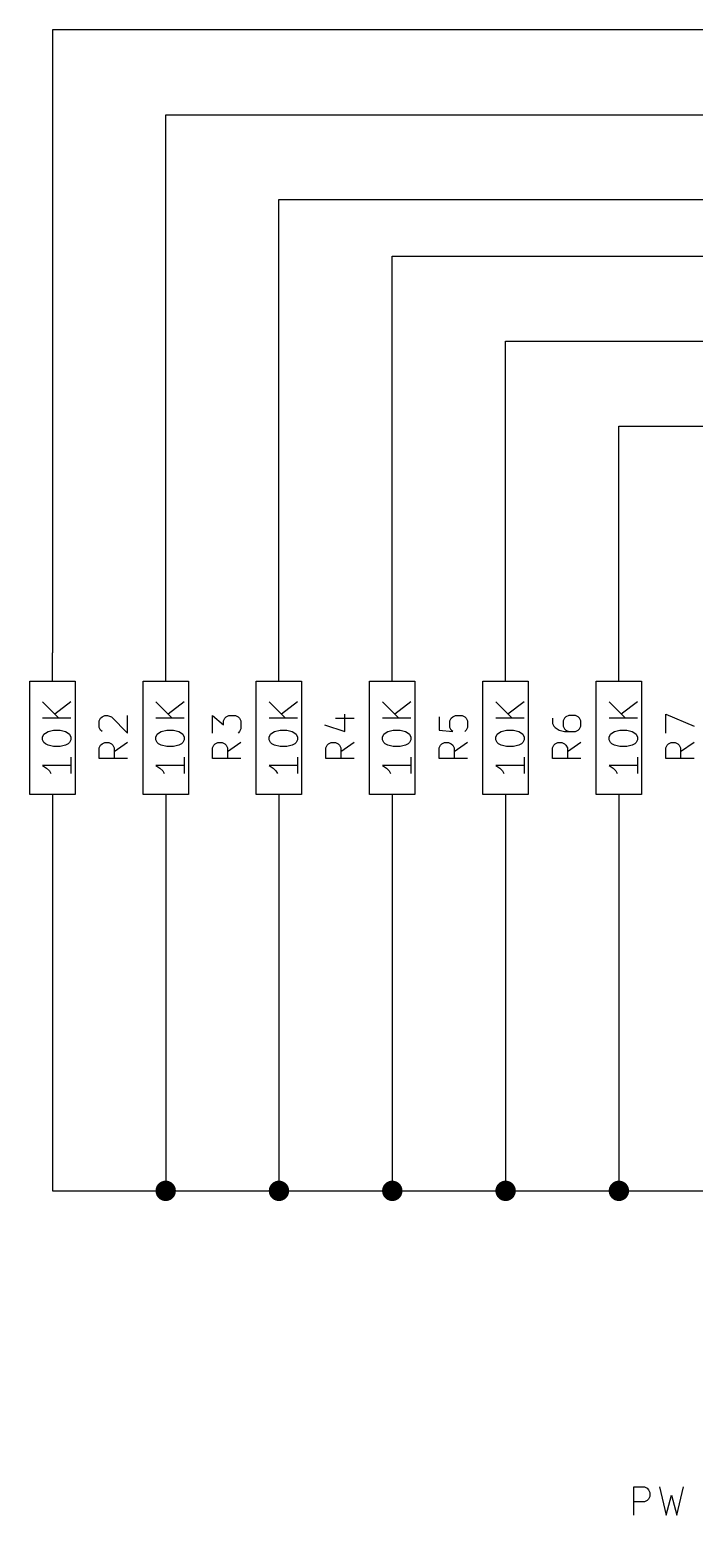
# Model space of a CAD drawing. Extents: x 0.4 to 11.3, y -16.1 to -0.4.
# Drawn here: x 2.76 to 3.933, y -12.423 to -9.8 of the extents above; entities that cross this region are included whole.
import ezdxf

# ---------------------------------------------------------------- set-up
doc = ezdxf.new("R2010")
doc.units = 0
doc.header["$MEASUREMENT"] = 0
for name, color, linetype in [('CYAN2', 4, 'CONTINUOUS'), ('GREEN3', 91, 'CONTINUOUS'), ('RED2', 1, 'CONTINUOUS')]:
    doc.layers.add(name, color=color, linetype=linetype)

msp = doc.modelspace()

# ---------------------------------------------------------------- linework, layer by layer
at = {"layer": 'CYAN2', "linetype": 'CONTINUOUS'}
for p, q in [((2.7828, -10.9869), (2.8114, -11.0155)), ((2.8328, -10.9869), (2.8042, -11.0083)), ((2.9828, -10.9869), (3.0114, -11.0155)), ((3.0328, -10.9869), (3.0042, -11.0083)), ((3.1828, -10.9869), (3.2114, -11.0155)), ((3.2328, -10.9869), (3.2042, -11.0083)), ((3.3828, -10.9869), (3.4114, -11.0155)), ((3.4328, -10.9869), (3.4042, -11.0083)), ((3.5828, -10.9869), (3.6114, -11.0155)), ((3.6328, -10.9869), (3.6042, -11.0083)), ((3.7828, -10.9869), (3.8114, -11.0155)), ((3.8328, -10.9869), (3.8042, -11.0083)), ((2.8328, -11.0155), (2.7828, -11.0155)), ((2.8828, -11.0202), (2.8852, -11.0155)), ((2.8852, -11.0155), (2.8876, -11.0131)), ((2.8876, -11.0131), (2.8923, -11.0107)), ((2.8923, -11.0107), (2.8971, -11.0107)), ((2.8971, -11.0107), (2.9042, -11.0131)), ((2.9042, -11.0131), (2.9328, -11.0417)), ((2.9328, -11.0417), (2.9328, -11.0107)), ((3.0328, -11.0155), (2.9828, -11.0155)), ((3.0828, -11.0417), (3.0828, -11.0107)), ((3.0828, -11.0107), (3.1018, -11.0274)), ((3.1018, -11.0202), (3.1042, -11.0155)), ((3.1042, -11.0155), (3.1066, -11.0131)), ((3.1066, -11.0131), (3.1114, -11.0107)), ((3.1114, -11.0107), (3.1233, -11.0107)), ((3.1233, -11.0107), (3.128, -11.0131)), ((3.128, -11.0131), (3.1304, -11.0155)), ((3.1304, -11.0155), (3.1328, -11.0202)), ((3.2328, -11.0155), (3.1828, -11.0155)), ((3.2995, -11.0155), (3.3328, -11.0155)), ((3.3161, -11.0393), (3.3161, -11.0083)), ((3.4328, -11.0155), (3.3828, -11.0155)), ((3.4828, -11.0131), (3.4828, -11.0369)), ((3.5018, -11.0202), (3.5042, -11.0155)), ((3.5042, -11.0155), (3.5066, -11.0131)), ((3.5066, -11.0131), (3.5114, -11.0107)), ((3.5114, -11.0107), (3.5233, -11.0107)), ((3.5233, -11.0107), (3.528, -11.0131)), ((3.528, -11.0131), (3.5304, -11.0155)), ((3.5304, -11.0155), (3.5328, -11.0202)), ((3.6328, -11.0155), (3.5828, -11.0155)), ((3.6828, -11.0155), (3.6828, -11.025)), ((3.7042, -11.0155), (3.7018, -11.0202)), ((3.7066, -11.0131), (3.7042, -11.0155)), ((3.7114, -11.0107), (3.7066, -11.0131)), ((3.7233, -11.0107), (3.7114, -11.0107)), ((3.728, -11.0131), (3.7233, -11.0107)), ((3.7304, -11.0155), (3.728, -11.0131)), ((3.7328, -11.0202), (3.7304, -11.0155)), ((3.8328, -11.0155), (3.7828, -11.0155)), ((3.8828, -11.0417), (3.8828, -11.0083)), ((3.8828, -11.0083), (3.9328, -11.0298)), ((2.7852, -11.044), (2.7876, -11.0417)), ((2.7876, -11.0417), (2.7923, -11.0393)), ((2.7923, -11.0393), (2.8018, -11.0369)), ((2.8018, -11.0369), (2.8138, -11.0369)), ((2.8138, -11.0369), (2.8233, -11.0393)), ((2.8233, -11.0393), (2.828, -11.0417)), ((2.828, -11.0417), (2.8304, -11.044)), ((2.8828, -11.0321), (2.8828, -11.0202)), ((2.8852, -11.0369), (2.8828, -11.0321)), ((2.8876, -11.0393), (2.8852, -11.0369)), ((2.9852, -11.044), (2.9876, -11.0417)), ((2.9876, -11.0417), (2.9923, -11.0393)), ((2.9923, -11.0393), (3.0018, -11.0369)), ((3.0018, -11.0369), (3.0138, -11.0369)), ((3.0138, -11.0369), (3.0233, -11.0393)), ((3.0233, -11.0393), (3.028, -11.0417)), ((3.028, -11.0417), (3.0304, -11.044)), ((3.1018, -11.0274), (3.1018, -11.0202)), ((3.1304, -11.0393), (3.128, -11.0417)), ((3.1328, -11.0345), (3.1304, -11.0393)), ((3.1328, -11.0202), (3.1328, -11.0345)), ((3.1852, -11.044), (3.1876, -11.0417)), ((3.1876, -11.0417), (3.1923, -11.0393)), ((3.1923, -11.0393), (3.2018, -11.0369)), ((3.2018, -11.0369), (3.2138, -11.0369)), ((3.2138, -11.0369), (3.2233, -11.0393)), ((3.2233, -11.0393), (3.228, -11.0417)), ((3.228, -11.0417), (3.2304, -11.044)), ((3.2804, -11.0274), (3.3161, -11.0393)), ((3.3852, -11.044), (3.3876, -11.0417)), ((3.3876, -11.0417), (3.3923, -11.0393)), ((3.3923, -11.0393), (3.4018, -11.0369)), ((3.4018, -11.0369), (3.4138, -11.0369)), ((3.4138, -11.0369), (3.4233, -11.0393)), ((3.4233, -11.0393), (3.428, -11.0417)), ((3.428, -11.0417), (3.4304, -11.044)), ((3.4828, -11.0369), (3.5066, -11.0393)), ((3.5018, -11.0321), (3.5018, -11.0202)), ((3.5042, -11.0369), (3.5018, -11.0321)), ((3.5066, -11.0393), (3.5042, -11.0369)), ((3.5304, -11.0369), (3.528, -11.0393)), ((3.5328, -11.0321), (3.5304, -11.0369)), ((3.5328, -11.0202), (3.5328, -11.0321)), ((3.5852, -11.044), (3.5876, -11.0417)), ((3.5876, -11.0417), (3.5923, -11.0393)), ((3.5923, -11.0393), (3.6018, -11.0369)), ((3.6018, -11.0369), (3.6138, -11.0369)), ((3.6138, -11.0369), (3.6233, -11.0393)), ((3.6233, -11.0393), (3.628, -11.0417)), ((3.628, -11.0417), (3.6304, -11.044)), ((3.6828, -11.025), (3.6852, -11.0298)), ((3.6852, -11.0298), (3.6876, -11.0321)), ((3.6876, -11.0321), (3.6947, -11.0369)), ((3.6947, -11.0369), (3.7042, -11.0393)), ((3.7018, -11.0202), (3.7018, -11.0298)), ((3.7018, -11.0298), (3.7042, -11.0345)), ((3.7042, -11.0345), (3.7066, -11.0369)), ((3.7042, -11.0393), (3.7233, -11.0393)), ((3.7066, -11.0369), (3.7114, -11.0393)), ((3.7233, -11.0393), (3.728, -11.0369)), ((3.728, -11.0369), (3.7304, -11.0345)), ((3.7304, -11.0345), (3.7328, -11.0298)), ((3.7328, -11.0298), (3.7328, -11.0202)), ((3.7852, -11.044), (3.7876, -11.0417)), ((3.7876, -11.0417), (3.7923, -11.0393)), ((3.7923, -11.0393), (3.8018, -11.0369)), ((3.8018, -11.0369), (3.8138, -11.0369)), ((3.8138, -11.0369), (3.8233, -11.0393)), ((3.8233, -11.0393), (3.828, -11.0417)), ((3.828, -11.0417), (3.8304, -11.044)), ((2.7828, -11.0488), (2.7852, -11.044)), ((2.7828, -11.0536), (2.7828, -11.0488)), ((2.7852, -11.0583), (2.7828, -11.0536)), ((2.7876, -11.0607), (2.7852, -11.0583)), ((2.7923, -11.0631), (2.7876, -11.0607)), ((2.8018, -11.0655), (2.7923, -11.0631)), ((2.8138, -11.0655), (2.8018, -11.0655)), ((2.8233, -11.0631), (2.8138, -11.0655)), ((2.828, -11.0607), (2.8233, -11.0631)), ((2.8304, -11.0583), (2.828, -11.0607)), ((2.8304, -11.044), (2.8328, -11.0488)), ((2.8328, -11.0536), (2.8304, -11.0583)), ((2.8328, -11.0488), (2.8328, -11.0536)), ((2.8828, -11.0679), (2.8852, -11.0631)), ((2.8828, -11.0869), (2.8828, -11.0679)), ((2.8852, -11.0631), (2.8876, -11.0607)), ((2.8876, -11.0607), (2.8923, -11.0583)), ((2.8923, -11.0583), (2.8995, -11.0583)), ((2.8995, -11.0583), (2.9042, -11.0607)), ((2.9042, -11.0607), (2.9066, -11.0631)), ((2.9066, -11.0631), (2.909, -11.0679)), ((2.9328, -11.0583), (2.909, -11.075)), ((2.909, -11.0679), (2.909, -11.0869)), ((2.9828, -11.0488), (2.9852, -11.044)), ((2.9828, -11.0536), (2.9828, -11.0488)), ((2.9852, -11.0583), (2.9828, -11.0536)), ((2.9876, -11.0607), (2.9852, -11.0583)), ((2.9923, -11.0631), (2.9876, -11.0607)), ((3.0018, -11.0655), (2.9923, -11.0631)), ((3.0138, -11.0655), (3.0018, -11.0655)), ((3.0233, -11.0631), (3.0138, -11.0655)), ((3.028, -11.0607), (3.0233, -11.0631)), ((3.0304, -11.0583), (3.028, -11.0607)), ((3.0304, -11.044), (3.0328, -11.0488)), ((3.0328, -11.0536), (3.0304, -11.0583)), ((3.0328, -11.0488), (3.0328, -11.0536)), ((3.0828, -11.0679), (3.0852, -11.0631)), ((3.0828, -11.0869), (3.0828, -11.0679)), ((3.0852, -11.0631), (3.0876, -11.0607)), ((3.0876, -11.0607), (3.0923, -11.0583)), ((3.0923, -11.0583), (3.0995, -11.0583)), ((3.0995, -11.0583), (3.1042, -11.0607)), ((3.1042, -11.0607), (3.1066, -11.0631)), ((3.1066, -11.0631), (3.109, -11.0679)), ((3.1328, -11.0583), (3.109, -11.075)), ((3.109, -11.0679), (3.109, -11.0869)), ((3.1828, -11.0488), (3.1852, -11.044)), ((3.1828, -11.0536), (3.1828, -11.0488)), ((3.1852, -11.0583), (3.1828, -11.0536)), ((3.1876, -11.0607), (3.1852, -11.0583)), ((3.1923, -11.0631), (3.1876, -11.0607)), ((3.2018, -11.0655), (3.1923, -11.0631)), ((3.2138, -11.0655), (3.2018, -11.0655)), ((3.2233, -11.0631), (3.2138, -11.0655)), ((3.228, -11.0607), (3.2233, -11.0631)), ((3.2304, -11.0583), (3.228, -11.0607)), ((3.2304, -11.044), (3.2328, -11.0488)), ((3.2328, -11.0536), (3.2304, -11.0583)), ((3.2328, -11.0488), (3.2328, -11.0536)), ((3.2828, -11.0679), (3.2852, -11.0631)), ((3.2828, -11.0869), (3.2828, -11.0679)), ((3.2852, -11.0631), (3.2876, -11.0607)), ((3.2876, -11.0607), (3.2923, -11.0583)), ((3.2923, -11.0583), (3.2995, -11.0583)), ((3.2995, -11.0583), (3.3042, -11.0607)), ((3.3042, -11.0607), (3.3066, -11.0631)), ((3.3066, -11.0631), (3.309, -11.0679)), ((3.3328, -11.0583), (3.309, -11.075)), ((3.309, -11.0679), (3.309, -11.0869)), ((3.3828, -11.0488), (3.3852, -11.044)), ((3.3828, -11.0536), (3.3828, -11.0488)), ((3.3852, -11.0583), (3.3828, -11.0536)), ((3.3876, -11.0607), (3.3852, -11.0583)), ((3.3923, -11.0631), (3.3876, -11.0607)), ((3.4018, -11.0655), (3.3923, -11.0631)), ((3.4138, -11.0655), (3.4018, -11.0655)), ((3.4233, -11.0631), (3.4138, -11.0655)), ((3.428, -11.0607), (3.4233, -11.0631)), ((3.4304, -11.0583), (3.428, -11.0607)), ((3.4304, -11.044), (3.4328, -11.0488)), ((3.4328, -11.0536), (3.4304, -11.0583)), ((3.4328, -11.0488), (3.4328, -11.0536)), ((3.4828, -11.0679), (3.4852, -11.0631)), ((3.4828, -11.0869), (3.4828, -11.0679)), ((3.4852, -11.0631), (3.4876, -11.0607)), ((3.4876, -11.0607), (3.4923, -11.0583)), ((3.4923, -11.0583), (3.4995, -11.0583)), ((3.4995, -11.0583), (3.5042, -11.0607)), ((3.5042, -11.0607), (3.5066, -11.0631)), ((3.5066, -11.0631), (3.509, -11.0679)), ((3.5328, -11.0583), (3.509, -11.075)), ((3.509, -11.0679), (3.509, -11.0869)), ((3.5828, -11.0488), (3.5852, -11.044)), ((3.5828, -11.0536), (3.5828, -11.0488)), ((3.5852, -11.0583), (3.5828, -11.0536)), ((3.5876, -11.0607), (3.5852, -11.0583)), ((3.5923, -11.0631), (3.5876, -11.0607)), ((3.6018, -11.0655), (3.5923, -11.0631)), ((3.6138, -11.0655), (3.6018, -11.0655)), ((3.6233, -11.0631), (3.6138, -11.0655)), ((3.628, -11.0607), (3.6233, -11.0631)), ((3.6304, -11.0583), (3.628, -11.0607)), ((3.6304, -11.044), (3.6328, -11.0488)), ((3.6328, -11.0536), (3.6304, -11.0583)), ((3.6328, -11.0488), (3.6328, -11.0536)), ((3.6828, -11.0679), (3.6852, -11.0631)), ((3.6828, -11.0869), (3.6828, -11.0679)), ((3.6852, -11.0631), (3.6876, -11.0607)), ((3.6876, -11.0607), (3.6923, -11.0583)), ((3.6923, -11.0583), (3.6995, -11.0583)), ((3.6995, -11.0583), (3.7042, -11.0607)), ((3.7042, -11.0607), (3.7066, -11.0631)), ((3.7066, -11.0631), (3.709, -11.0679)), ((3.7328, -11.0583), (3.709, -11.075)), ((3.709, -11.0679), (3.709, -11.0869)), ((3.7828, -11.0488), (3.7852, -11.044)), ((3.7828, -11.0536), (3.7828, -11.0488)), ((3.7852, -11.0583), (3.7828, -11.0536)), ((3.7876, -11.0607), (3.7852, -11.0583)), ((3.7923, -11.0631), (3.7876, -11.0607)), ((3.8018, -11.0655), (3.7923, -11.0631)), ((3.8138, -11.0655), (3.8018, -11.0655)), ((3.8233, -11.0631), (3.8138, -11.0655)), ((3.828, -11.0607), (3.8233, -11.0631)), ((3.8304, -11.0583), (3.828, -11.0607)), ((3.8304, -11.044), (3.8328, -11.0488)), ((3.8328, -11.0536), (3.8304, -11.0583)), ((3.8328, -11.0488), (3.8328, -11.0536)), ((3.8828, -11.0679), (3.8852, -11.0631)), ((3.8828, -11.0869), (3.8828, -11.0679)), ((3.8852, -11.0631), (3.8876, -11.0607)), ((3.8876, -11.0607), (3.8923, -11.0583)), ((3.8923, -11.0583), (3.8995, -11.0583)), ((3.8995, -11.0583), (3.9042, -11.0607)), ((3.9042, -11.0607), (3.9066, -11.0631)), ((3.9066, -11.0631), (3.909, -11.0679)), ((3.9328, -11.0583), (3.909, -11.075)), ((3.909, -11.0679), (3.909, -11.0869)), ((2.8328, -11.0845), (2.8328, -11.1131)), ((2.9328, -11.0869), (2.8828, -11.0869)), ((3.0328, -11.0845), (3.0328, -11.1131)), ((3.1328, -11.0869), (3.0828, -11.0869)), ((3.2328, -11.0845), (3.2328, -11.1131)), ((3.3328, -11.0869), (3.2828, -11.0869)), ((3.4328, -11.0845), (3.4328, -11.1131)), ((3.5328, -11.0869), (3.4828, -11.0869)), ((3.6328, -11.0845), (3.6328, -11.1131)), ((3.7328, -11.0869), (3.6828, -11.0869)), ((3.8328, -11.0845), (3.8328, -11.1131)), ((3.9328, -11.0869), (3.8828, -11.0869)), ((2.8328, -11.0988), (2.7828, -11.0988)), ((2.7828, -11.0988), (2.7899, -11.1036)), ((2.7899, -11.1036), (2.7947, -11.1083)), ((2.7947, -11.1083), (2.7971, -11.1131)), ((3.0328, -11.0988), (2.9828, -11.0988)), ((2.9828, -11.0988), (2.9899, -11.1036)), ((2.9899, -11.1036), (2.9947, -11.1083)), ((2.9947, -11.1083), (2.9971, -11.1131)), ((3.2328, -11.0988), (3.1828, -11.0988)), ((3.1828, -11.0988), (3.1899, -11.1036)), ((3.1899, -11.1036), (3.1947, -11.1083)), ((3.1947, -11.1083), (3.1971, -11.1131)), ((3.4328, -11.0988), (3.3828, -11.0988)), ((3.3828, -11.0988), (3.3899, -11.1036)), ((3.3899, -11.1036), (3.3947, -11.1083)), ((3.3947, -11.1083), (3.3971, -11.1131)), ((3.6328, -11.0988), (3.5828, -11.0988)), ((3.5828, -11.0988), (3.5899, -11.1036)), ((3.5899, -11.1036), (3.5947, -11.1083)), ((3.5947, -11.1083), (3.5971, -11.1131)), ((3.8328, -11.0988), (3.7828, -11.0988)), ((3.7828, -11.0988), (3.7899, -11.1036)), ((3.7899, -11.1036), (3.7947, -11.1083)), ((3.7947, -11.1083), (3.7971, -11.1131)), ((3.8262, -12.4228), (3.8262, -12.3728)), ((3.8262, -12.3728), (3.8452, -12.3728)), ((3.8452, -12.3728), (3.85, -12.3752)), ((3.85, -12.3752), (3.8524, -12.3776)), ((3.8524, -12.3776), (3.8548, -12.3823)), ((3.8714, -12.3728), (3.8833, -12.4228)), ((3.9024, -12.4228), (3.9143, -12.3728)), ((3.8452, -12.399), (3.8262, -12.399)), ((3.85, -12.3966), (3.8452, -12.399)), ((3.8524, -12.3942), (3.85, -12.3966)), ((3.8548, -12.3895), (3.8524, -12.3942)), ((3.8548, -12.3823), (3.8548, -12.3895)), ((3.8833, -12.4228), (3.8929, -12.3871)), ((3.8929, -12.3871), (3.9024, -12.4228))]:
    msp.add_line(p, q, dxfattribs=at)
at = {"layer": 'GREEN3', "linetype": 'CONTINUOUS'}
for p, q in [((4.55, -9.8), (2.8, -9.8)), ((2.8, -9.8), (2.8, -10.9)), ((3, -9.95), (4.75, -9.95)), ((3, -10.9), (3, -9.95)), ((3.2, -10.1), (4.95, -10.1)), ((3.2, -10.9), (3.2, -10.1)), ((3.4, -10.2), (5.15, -10.2)), ((3.4, -10.9), (3.4, -10.2)), ((3.6, -10.35), (5.35, -10.35)), ((3.6, -10.9), (3.6, -10.35)), ((3.8, -10.5), (5.55, -10.5)), ((3.8, -10.9), (3.8, -10.5)), ((2.8, -11.2), (2.8, -11.85)), ((3, -11.2), (3, -11.85)), ((3.2, -11.2), (3.2, -11.85)), ((3.4, -11.2), (3.4, -11.85)), ((3.6, -11.2), (3.6, -11.85)), ((3.8, -11.2), (3.8, -11.85)), ((2.8, -11.85), (3, -11.85)), ((3, -11.85), (3.2, -11.85)), ((3.2, -11.85), (3.4, -11.85)), ((3.4, -11.85), (3.6, -11.85)), ((3.6, -11.85), (3.8, -11.85)), ((3.8, -11.85), (4, -11.85))]:
    msp.add_line(p, q, dxfattribs=at)
at = {"layer": 'GREEN3', "const_width": 0.018}
for points in [[(2.991, -11.85, 1), (3.009, -11.85, 1)], [(3.191, -11.85, 1), (3.209, -11.85, 1)], [(3.391, -11.85, 1), (3.409, -11.85, 1)], [(3.591, -11.85, 1), (3.609, -11.85, 1)], [(3.791, -11.85, 1), (3.809, -11.85, 1)]]:
    msp.add_lwpolyline(points, format="xyb", close=True, dxfattribs=at)
at = {"layer": 'RED2', "linetype": 'CONTINUOUS'}
for p, q in [((2.8, -10.95), (2.8, -10.9)), ((3, -10.95), (3, -10.9)), ((3.2, -10.95), (3.2, -10.9)), ((3.4, -10.95), (3.4, -10.9)), ((3.6, -10.95), (3.6, -10.9)), ((3.8, -10.95), (3.8, -10.9)), ((2.76, -11.15), (2.76, -10.95)), ((2.76, -10.95), (2.84, -10.95)), ((2.84, -10.95), (2.84, -11.15)), ((2.96, -11.15), (2.96, -10.95)), ((2.96, -10.95), (3.04, -10.95)), ((3.04, -10.95), (3.04, -11.15)), ((3.16, -11.15), (3.16, -10.95)), ((3.16, -10.95), (3.24, -10.95)), ((3.24, -10.95), (3.24, -11.15)), ((3.36, -11.15), (3.36, -10.95)), ((3.36, -10.95), (3.44, -10.95)), ((3.44, -10.95), (3.44, -11.15)), ((3.56, -11.15), (3.56, -10.95)), ((3.56, -10.95), (3.64, -10.95)), ((3.64, -10.95), (3.64, -11.15)), ((3.76, -11.15), (3.76, -10.95)), ((3.76, -10.95), (3.84, -10.95)), ((3.84, -10.95), (3.84, -11.15)), ((2.84, -11.15), (2.76, -11.15)), ((2.8, -11.15), (2.8, -11.2)), ((3.04, -11.15), (2.96, -11.15)), ((3, -11.15), (3, -11.2)), ((3.24, -11.15), (3.16, -11.15)), ((3.2, -11.15), (3.2, -11.2)), ((3.44, -11.15), (3.36, -11.15)), ((3.4, -11.15), (3.4, -11.2)), ((3.64, -11.15), (3.56, -11.15)), ((3.6, -11.15), (3.6, -11.2)), ((3.84, -11.15), (3.76, -11.15)), ((3.8, -11.15), (3.8, -11.2))]:
    msp.add_line(p, q, dxfattribs=at)

doc.saveas('drawing.dxf')
